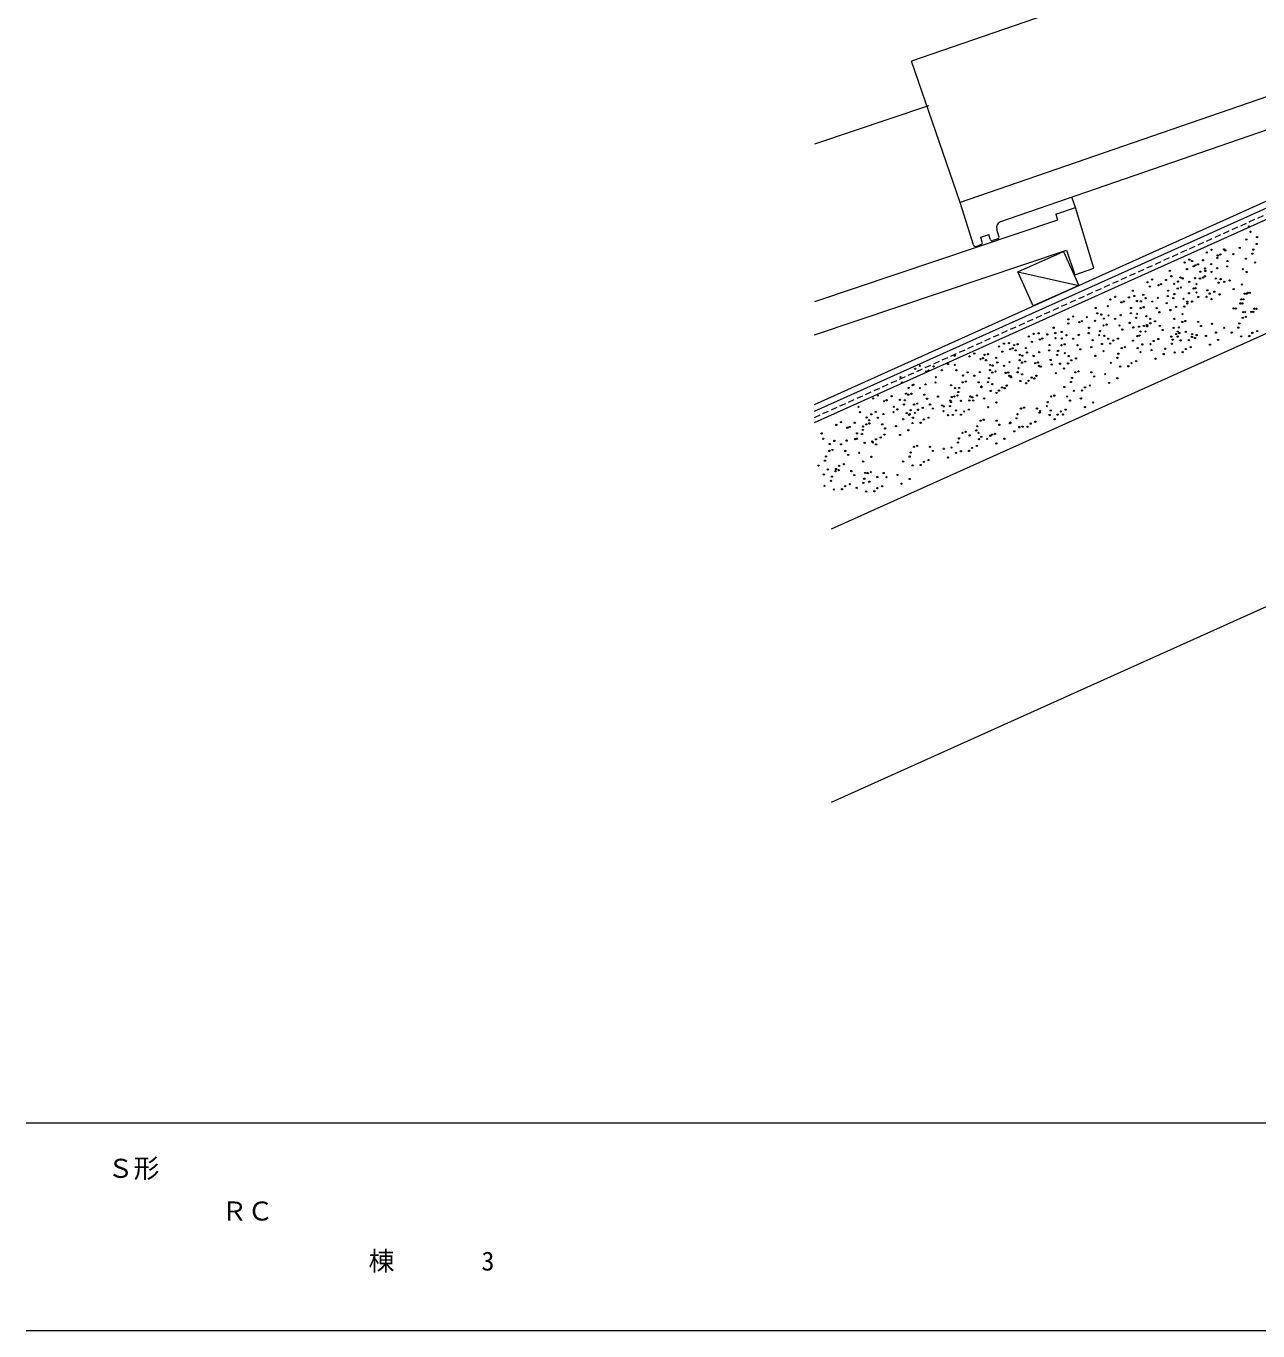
# Model space of a CAD drawing. Units: millimetres, scale not verified. Extents: x -203 to 197, y -138 to 132.
# Drawn here: x -203.2 to -84.7, y -138.4 to -12.7 of the extents above; entities that cross this region are included whole.
import ezdxf
from ezdxf.enums import TextEntityAlignment as Align

# ---------------------------------------------------------------- set-up
doc = ezdxf.new("R2010")
doc.units = ezdxf.units.MM
doc.header["$LTSCALE"] = 0.5
doc.linetypes.add('DASHED1', pattern=[1.8, 1.2, -0.6])
for name, color, linetype, lineweight in [('0-0', 5, 'Continuous', 18), ('1-0', 7, 'Continuous', 18), ('1-1', 7, 'Continuous', 18), ('1-2', 3, 'Continuous', 18), ('1-4', 7, 'Continuous', 18)]:
    doc.layers.add(name, color=color, linetype=linetype, lineweight=lineweight)
doc.styles.add('ＭＳ ゴシック', font='')
doc.styles.get('ＭＳ ゴシック').set_extended_font_data('MS Gothic')

msp = doc.modelspace()

# ---------------------------------------------------------------- linework, layer by layer
at = {"layer": '0-0'}
for p, q in [((196.7568, -118.3649), (-203.2433, -118.3649)), ((196.7568, -138.3649), (-203.2432, -138.3649))]:
    msp.add_line(p, q, dxfattribs=at)
at = {"layer": '1-0'}
for p, q in [((-127.3517, -49.8063), (43.4926, 27.0737)), ((-127.3517, -50.9029), (43.4926, 25.9771)), ((-127.3517, -49.1483), (36.0054, 24.3624)), ((-107.7566, -36.3828), (-101.9021, -37.696))]:
    msp.add_line(p, q, dxfattribs=at)
at = {"layer": '1-0', "color": 3, "linetype": 'DASHED1'}
msp.add_line((-127.3517, -50.4042), (43.4926, 26.4758), dxfattribs=at)
at = {"layer": '1-0'}
msp.add_lwpolyline([(-106.2793, -39.6657), (-107.7566, -36.3828), (-103.3794, -34.4131), (-101.9021, -37.696)], close=True, dxfattribs=at)
at = {"layer": '1-1'}
msp.add_line((-125.7102, -61.1301), (43.4926, 15.0112), dxfattribs=at)
msp.add_lwpolyline([(-125.7102, -87.4481), (32.717, -16.1559), (32.717, -26.9825)], dxfattribs=at)
for centre in [(-85.5196, -32.0096), (-85.3689, -32.522), (-85.7772, -33.2607), (-84.7661, -33.6976), (-84.7359, -33.0345), (-91.2643, -35.2071), (-89.5751, -34.5267), (-89.123, -34.2554), (-88.5515, -35.0263), (-88.5202, -34.798), (-88.279, -34.7075), (-87.9185, -34.2124), (-87.7967, -34.3157), (-87.0131, -34.6774), (-86.4102, -34.0745), (-85.821, -35.1143), (-85.1881, -34.632), (-85.0976, -34.2401), (-93.1331, -36.2922), (-91.7164, -35.4784), (-91.4873, -36.1158), (-90.9918, -35.3405), (-90.8411, -35.8529), (-90.6615, -35.7497), (-90.4203, -35.6592), (-90.2081, -36.3653), (-89.938, -35.2674), (-89.756, -36.0639), (-89.727, -36.2922), (-89.1543, -35.6291), (-89.123, -36.3955), (-88.5804, -36.0338), (-87.6159, -35.8529), (-87.5858, -35.3405), (-86.1088, -36.1242), (-85.7471, -36.3955), (-84.9168, -35.476), (-95.2852, -37.3818), (-94.8331, -37.1105), (-94.2303, -37.653), (-93.9891, -37.5626), (-93.5069, -37.1707), (-92.9824, -36.8046), (-92.7232, -37.5325), (-92.3494, -37.317), (-92.1203, -36.9296), (-91.8973, -37.0156), (-91.2643, -37.3472), (-90.7217, -36.9855), (-90.5698, -37.571), (-90.2383, -37.0285), (-89.9368, -36.938), (-89.7572, -36.8046), (-88.701, -37.0285), (-88.4297, -37.4203), (-88.2501, -37.0759), (-87.8884, -37.3472), (-87.3748, -37.2093), (-86.1992, -37.6012), (-98.4019, -38.7759), (-97.0757, -38.8362), (-96.7019, -38.1956), (-96.5512, -38.708), (-95.6891, -38.595), (-95.4661, -38.919), (-95.0562, -37.7812), (-94.2906, -38.8888), (-93.326, -38.708), (-93.2959, -38.1956), (-92.8015, -38.9146), (-92.7111, -38.5227), (-92.3796, -37.9802), (-92.0781, -37.8897), (-91.8189, -38.9793), (-91.2932, -38.4452), (-90.8423, -37.9802), (-90.6602, -37.9629), (-90.571, -38.372), (-90.389, -38.8069), (-89.6053, -38.7767), (-89.5161, -38.161), (-89.3039, -38.4753), (-89.1242, -39.005), (-88.8517, -38.2944), (-88.3405, -38.5529), (-86.9829, -38.0533), (-85.9243, -38.4862), (-85.7302, -38.4862), (-85.6229, -38.3958), (-85.4288, -38.3958), (-100.2707, -39.861), (-99.1008, -39.6846), (-98.8541, -39.0472), (-97.7991, -39.3185), (-97.558, -39.228), (-96.8647, -39.861), (-96.292, -39.1979), (-95.9484, -39.8835), (-95.9182, -39.2204), (-95.6469, -39.7931), (-94.8331, -39.2506), (-94.4111, -39.8835), (-93.4345, -39.3968), (-93.0849, -40.0644), (-92.5303, -39.7585), (-91.7466, -39.7284), (-91.4572, -39.2506), (-91.4451, -39.427), (-90.993, -39.2461), (-86.9793, -39.9029), (-86.7852, -39.9029), (-86.3463, -39.4206), (-86.2559, -39.0288), (-86.1522, -39.4206), (-86.075, -40.2646), (-86.0618, -39.0288), (-85.8809, -40.2646), (-85.2913, -40.2345), (-85.0972, -40.2345), (-84.9899, -39.9331), (-84.7958, -39.9331), (-102.9076, -41.35), (-102.8987, -40.9506), (-102.4466, -40.6793), (-101.8438, -41.2218), (-101.6026, -41.1314), (-101.1203, -40.7396), (-100.3367, -41.1013), (-100.12, -40.3734), (-99.7338, -40.4984), (-99.487, -40.8858), (-99.2158, -41.4585), (-99.0349, -40.5844), (-98.4019, -40.916), (-97.8594, -40.5543), (-97.0033, -41.3002), (-96.8948, -40.3734), (-96.3704, -40.8179), (-96.2799, -40.4261), (-95.3877, -40.6447), (-95.3276, -41.5013), (-95.026, -40.916), (-95.014, -41.3303), (-94.5618, -41.1495), (-94.1398, -40.2754), (-92.693, -40.9084), (-91.9412, -41.2035), (-91.9093, -40.4562), (-91.6398, -41.1131), (-90.404, -41.2035), (-89.0777, -41.3844), (-86.45, -41.3579), (-86.1184, -40.8154), (-85.817, -40.7249), (-106.7055, -42.616), (-106.2533, -42.3447), (-105.7626, -42.3017), (-104.9271, -42.405), (-104.3154, -41.7644), (-104.1647, -42.2768), (-104.1434, -42.7667), (-103.5406, -42.1639), (-103.0796, -42.4878), (-101.904, -42.4577), (-100.9395, -42.2768), (-100.9093, -41.7644), (-99.9392, -42.4834), (-99.8487, -42.0915), (-99.5172, -41.549), (-99.4324, -42.5481), (-97.9799, -41.549), (-97.7087, -41.9408), (-96.6537, -41.7298), (-96.2618, -42.5738), (-96.0991, -41.6619), (-96.051, -42.5261), (-95.9606, -42.1343), (-95.629, -41.5917), (-95.4782, -42.1217), (-95.3154, -41.6318), (-94.0917, -41.5917), (-93.8205, -41.9836), (-92.9962, -42.6202), (-92.7655, -41.7726), (-92.5235, -42.3681), (-92.3736, -42.6166), (-92.3632, -42.1379), (-92.2728, -41.7461), (-92.2221, -42.2777), (-91.5899, -42.1644), (-91.0068, -42.6504), (-90.9862, -42.3681), (-90.715, -42.76), (-90.5547, -42.4695), (-90.1327, -41.5954), (-89.66, -42.549), (-88.6859, -42.2284), (-87.9022, -41.7762), (-87.1734, -42.232), (-86.5404, -41.7498), (-86.2691, -42.5937), (-85.4854, -42.5636), (-85.184, -42.2622), (-84.7319, -42.0813), (-109.5605, -43.5677), (-109.1084, -43.2964), (-108.6177, -43.2534), (-108.5055, -43.839), (-108.2644, -43.7486), (-108.1221, -43.4299), (-107.9714, -43.9423), (-107.7821, -43.3567), (-106.9984, -43.7184), (-106.3956, -43.1156), (-105.6505, -42.8873), (-105.4094, -42.7969), (-104.7462, -43.9423), (-104.7161, -43.4299), (-103.8934, -43.9949), (-103.5619, -43.4524), (-103.5317, -42.7892), (-103.2604, -43.3619), (-102.4466, -42.8194), (-102.0246, -43.4524), (-101.7533, -43.8442), (-100.6984, -43.6332), (-100.5722, -42.9657), (-99.6679, -43.3274), (-99.5228, -44.0251), (-99.0707, -42.8194), (-98.8842, -43.2972), (-98.5828, -42.9958), (-98.1306, -42.8149), (-97.764, -43.7268), (-97.4626, -43.6363), (-96.684, -43.0084), (-96.2268, -43.7268), (-95.7797, -43.3701), (-94.996, -43.34), (-94.9005, -43.9076), (-94.6946, -43.0385), (-94.2425, -42.8577), (-93.5785, -43.7848), (-92.9455, -43.3025), (-92.8551, -42.9107), (-92.0919, -42.9819), (-91.5891, -43.8149), (-91.3082, -42.9518), (-91.137, -43.6341), (-89.2681, -43.3929), (-88.4845, -42.9408), (-114.4849, -45.2569), (-113.8519, -44.443), (-112.4156, -44.5194), (-111.9634, -44.2481), (-111.3606, -44.7907), (-111.1195, -44.7002), (-110.9772, -44.3815), (-110.8265, -44.894), (-110.6372, -44.3084), (-109.8535, -44.6701), (-109.7414, -45.105), (-109.2507, -44.0673), (-108.5658, -45.0748), (-107.6013, -44.894), (-107.5711, -44.3815), (-107.3686, -45.1178), (-107.3384, -44.4547), (-107.0672, -45.0274), (-106.8863, -44.1533), (-106.2533, -44.4848), (-106.0942, -45.1652), (-105.8313, -45.1178), (-105.7108, -44.1231), (-104.6168, -44.869), (-103.9838, -44.3868), (-103.7126, -45.2307), (-103.2391, -44.2135), (-102.9289, -45.2006), (-102.8774, -44.4848), (-102.6274, -44.8992), (-102.1753, -44.7183), (-100.3065, -44.4772), (-98.819, -45.1434), (-98.186, -44.6612), (-98.0956, -44.2693), (-96.8296, -45.1736), (-96.3775, -44.9927), (-95.9555, -44.1186), (-94.5087, -44.7516), (-93.725, -44.2995), (-92.6742, -44.1465), (-91.8905, -44.1163), (-119.0665, -46.5228), (-117.6498, -45.709), (-117.1977, -45.4377), (-116.5949, -45.9803), (-116.3537, -45.8898), (-115.8715, -45.498), (-115.6605, -46.5228), (-115.0878, -45.8597), (-113.8323, -45.3332), (-113.6815, -45.8456), (-113.0486, -46.358), (-112.5964, -46.0566), (-111.9634, -46.3882), (-111.4209, -46.0265), (-110.4563, -45.8456), (-110.4262, -45.3332), (-110.2236, -46.0695), (-110.1935, -45.4064), (-109.9222, -45.9791), (-109.1084, -45.4365), (-108.9492, -46.1169), (-108.6864, -46.0695), (-108.5875, -46.3882), (-108.4236, -46.5345), (-108.4151, -46.4613), (-107.7906, -46.0522), (-107.7002, -45.6604), (-107.3601, -46.2503), (-105.9821, -46.3838), (-105.7325, -45.4365), (-105.5601, -45.5097), (-104.5051, -45.2987), (-104.1132, -46.1426), (-103.3296, -45.6905), (-102.2282, -46.0559), (-101.9268, -45.9655), (-100.6909, -46.0559), (-100.4197, -46.4477), (-99.3647, -46.2367), (-97.9147, -45.5051), (-97.131, -45.475), (-118.9158, -47.0352), (-118.2828, -47.5477), (-117.8966, -47.2981), (-117.8307, -47.2462), (-117.1977, -47.5778), (-116.6552, -47.2161), (-115.6906, -47.0352), (-114.1835, -47.3065), (-113.8218, -47.5778), (-113.4103, -47.5637), (-113.0787, -47.0212), (-112.7773, -46.9307), (-111.5415, -47.0212), (-111.2786, -47.4862), (-111.2702, -47.413), (-110.6456, -47.0039), (-110.5552, -46.6121), (-110.2152, -47.202), (-109.2892, -47.5163), (-109.0397, -47.5939), (-108.8371, -47.3355), (-107.5193, -46.8962), (-106.9683, -47.0943), (-106.7356, -46.866), (-106.4342, -46.5646), (-106.1846, -46.6422), (-103.2832, -47.4726), (-102.6502, -46.9903), (-102.5597, -46.5984), (-101.5952, -47.8041), (-101.2938, -47.5027), (-100.8417, -47.3219), (-98.9728, -47.0807), (-98.1891, -46.6286), (-121.6945, -48.564), (-121.2424, -48.2928), (-120.6395, -48.8353), (-120.3984, -48.7449), (-119.9161, -48.353), (-119.1324, -48.7148), (-118.6445, -48.7533), (-118.5296, -48.1119), (-118.313, -48.2108), (-118.0115, -48.1204), (-116.7757, -48.2108), (-116.5044, -48.6026), (-115.4495, -48.3916), (-114.2739, -48.7835), (-114.2054, -48.9276), (-114.1337, -48.4378), (-113.8738, -48.385), (-113.5724, -48.2946), (-113.5007, -47.9556), (-113.2294, -48.7996), (-112.4457, -48.7694), (-112.3366, -48.385), (-112.1443, -48.468), (-112.0653, -48.7769), (-111.6922, -48.2871), (-111.0103, -48.5659), (-110.3744, -47.8479), (-109.8348, -48.9577), (-109.8234, -48.046), (-109.5907, -47.8177), (-104.8889, -48.9276), (-104.5573, -48.385), (-104.2559, -48.2946), (-103.0201, -48.385), (-102.7488, -48.7769), (-102.3789, -47.8343), (-101.6938, -48.5659), (-100.5183, -48.9577), (-123.1112, -49.3779), (-122.9605, -49.8903), (-121.8754, -50.1013), (-121.4466, -49.8578), (-120.6998, -50.0711), (-119.7353, -49.8903), (-119.7051, -49.3779), (-119.3679, -49.6275), (-118.735, -49.1452), (-118.4637, -49.9892), (-118.2282, -50.1616), (-118.1777, -50.0958), (-118.0872, -49.7039), (-117.7557, -49.1614), (-117.68, -49.959), (-117.4543, -49.071), (-117.3786, -49.6576), (-116.9264, -49.4767), (-116.2184, -49.1614), (-115.9472, -49.5532), (-115.0576, -49.2356), (-114.9288, -49.8017), (-114.8922, -49.3422), (-114.5003, -50.1862), (-114.2958, -49.3194), (-114.0245, -50.1634), (-113.7166, -49.7341), (-113.2408, -50.1333), (-112.9394, -49.8318), (-112.4873, -49.651), (-110.6185, -49.4098), (-107.8003, -50.0921), (-107.4687, -49.5496), (-107.1673, -49.4592), (-105.9315, -49.5496), (-105.6602, -49.9414), (-105.6123, -49.8017), (-104.9793, -49.3194), (-104.708, -50.1634), (-104.6052, -49.7304), (-103.9243, -50.1333), (-103.6229, -49.8318), (-103.4297, -50.1223), (-103.1708, -49.651), (-101.302, -49.4098), (-125.2445, -51.1238), (-124.7924, -50.8525), (-124.1895, -51.395), (-123.9484, -51.3046), (-123.4661, -50.9128), (-122.6824, -51.2745), (-122.3576, -51.0658), (-122.3275, -50.4027), (-122.0796, -50.6716), (-122.0562, -50.9754), (-121.2424, -50.4329), (-120.8204, -51.0658), (-120.5491, -51.4577), (-119.4941, -51.2467), (-118.8106, -50.5781), (-117.9064, -50.9398), (-117.8665, -50.4329), (-117.1227, -50.9096), (-116.8213, -50.6082), (-116.3691, -50.4274), (-111.6821, -51.2567), (-111.3506, -50.7141), (-111.0492, -50.6237), (-109.8133, -50.7141), (-109.5421, -51.106), (-108.5237, -50.9663), (-108.4871, -50.895), (-107.8907, -50.484), (-107.6194, -51.328), (-107.3116, -51.2868), (-106.8357, -51.2978), (-106.5343, -50.9964), (-106.0822, -50.8155), (-104.2134, -50.5744), (-126.6612, -51.9376), (-126.5104, -52.45), (-125.4253, -52.661), (-124.2498, -52.6309), (-123.4126, -52.4825), (-123.2852, -52.45), (-123.2551, -51.9376), (-122.7796, -52.0002), (-122.6892, -51.6084), (-121.7781, -52.7213), (-121.7246, -52.8141), (-121.4232, -52.5127), (-120.9711, -52.3318), (-120.6026, -52.0582), (-119.1023, -52.0907), (-118.3186, -51.6385), (-113.5194, -52.8131), (-113.429, -52.4213), (-113.0974, -51.8787), (-112.796, -51.7883), (-112.4056, -52.1308), (-111.7726, -51.6485), (-111.5602, -51.8787), (-111.5013, -52.4925), (-111.2889, -52.2705), (-110.7176, -52.4624), (-110.4162, -52.161), (-110.2339, -52.0595), (-109.9641, -51.9801), (-109.0584, -52.4514), (-108.0952, -51.739), (-125.9076, -53.6256), (-125.8775, -52.9624), (-125.6062, -53.5351), (-124.7924, -52.9926), (-124.3704, -53.6256), (-124.0991, -54.0174), (-123.0441, -53.8064), (-122.5083, -52.8442), (-121.4164, -52.9926), (-118.0872, -53.7799), (-117.7557, -53.2374), (-117.4543, -53.1469), (-116.2184, -53.2374), (-115.9472, -53.6292), (-114.8922, -53.4182), (-114.1524, -53.2954), (-113.7166, -53.8101), (-113.2481, -53.6571), (-112.4644, -53.6269), (-112.163, -53.3255), (-111.7109, -53.1447), (-109.8421, -52.9035), (-126.9626, -55.0422), (-126.3296, -54.56), (-126.2392, -54.1681), (-124.9732, -55.0724), (-124.5211, -54.8915), (-122.6523, -54.6504), (-121.8686, -54.1983), (-118.8106, -54.654), (-118.1777, -54.1718), (-117.9064, -55.0157), (-117.1227, -54.9856), (-116.8213, -54.6842), (-116.3691, -54.5033), (-114.5003, -54.2622), (-126.4502, -55.8862), (-126.0583, -55.4039), (-125.7473, -56.5009), (-125.6569, -56.109), (-125.3253, -55.5665), (-125.2746, -55.3738), (-125.0239, -55.4761), (-123.7881, -55.5665), (-123.5168, -55.9583), (-122.5514, -56.3031), (-122.4618, -55.7473), (-122.2198, -55.7606), (-122.07, -56.5913), (-121.9184, -55.6701), (-121.2863, -56.1392), (-120.6826, -55.7606), (-120.4113, -56.1524), (-119.3563, -55.9414), (-118.1808, -56.3333), (-126.3803, -56.9832), (-125.476, -57.3449), (-124.6923, -57.3147), (-124.3909, -57.0133), (-123.9388, -56.8324), (-123.2748, -57.1772), (-122.6418, -56.695), (-122.3705, -57.539), (-121.5868, -57.5088), (-121.2854, -57.2074), (-120.8333, -57.0265), (-118.9645, -56.7854)]:
    msp.add_circle(centre, 0.0598, dxfattribs=at)
at = {"layer": '1-2', "color": 7}
for p, q in [((-69.0725, 0.8248), (-118.0165, -16.1094)), ((-113.3081, -29.7178), (-118.0165, -16.1094)), ((-116.3824, -20.4011), (-127.3517, -24.0895)), ((-102.2171, -30.1973), (-102.5612, -29.174))]:
    msp.add_line(p, q, dxfattribs=at)
at = {"layer": '1-2'}
for p, q in [((-56.576, -10.0891), (-113.3081, -29.7178)), ((-109.4122, -31.5444), (-55.6874, -12.9562)), ((-112.0444, -33.7951), (-113.3081, -29.7178)), ((-103.9411, -31.41), (-127.3517, -39.2818)), ((-104.1138, -30.8351), (-102.2171, -30.1973)), ((-104.1138, -30.8351), (-103.9411, -31.41)), ((-100.4613, -36.0425), (-102.2171, -30.1973)), ((-109.5822, -32.957), (-109.7892, -32.2891)), ((-111.788, -33.9249), (-111.3152, -33.7613)), ((-111.3309, -33.057), (-110.5745, -32.7953)), ((-111.1896, -33.5131), (-111.3309, -33.057)), ((-110.437, -33.2389), (-110.5745, -32.7953)), ((-109.7078, -33.2052), (-110.1806, -33.3687)), ((-127.3517, -42.4469), (-103.0776, -34.2847)), ((-103.0776, -34.2847), (-102.2783, -36.662)), ((-102.2808, -36.6543), (-100.4613, -36.0425))]:
    msp.add_line(p, q, dxfattribs=at)
for centre, radius, start, end in [((-109.2161, -32.1114), 0.6, 109.08588, 197.21983), ((-111.8534, -33.7359), 0.2, 197.21655, 289.08514), ((-111.3806, -33.5723), 0.2, 289.08401, 17.21758), ((-110.246, -33.1797), 0.2, 197.21756, 289.0885), ((-109.7732, -33.0162), 0.2, 289.0885, 17.21996)]:
    msp.add_arc(centre, radius, start, end, dxfattribs=at)

# ---------------------------------------------------------------- texts
at = {"layer": '0-0', "color": 7, "style": 'ＭＳ ゴシック'}
for s, p in [('Ｓ形', (-195.4054, -124.1757)), ('棟', (-170.2781, -133.1048))]:
    msp.add_text(s, height=1.833, dxfattribs=at).set_placement(p, align=Align.BOTTOM_LEFT)
at = {"layer": '1-4', "style": 'ＭＳ ゴシック'}
for s, p in [('ＲＣ', (-184.4438, -128.2884)), ('3', (-159.4073, -133.1048))]:
    msp.add_text(s, height=1.833, dxfattribs=at).set_placement(p, align=Align.BOTTOM_LEFT)

doc.saveas('drawing.dxf')
